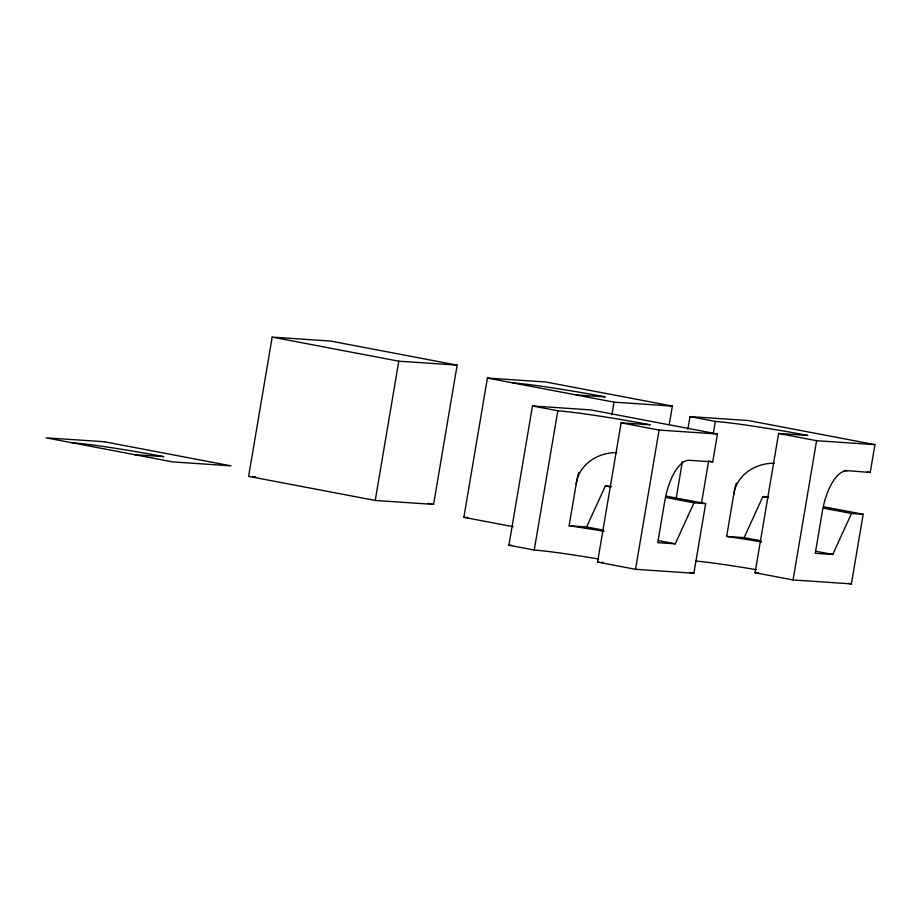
<?xml version="1.0" encoding="UTF-8"?>
<svg xmlns="http://www.w3.org/2000/svg" width="921" height="921" viewBox="0 0 921 921"><rect width="100%" height="100%" fill="white"/><g stroke="black" fill="none" stroke-linecap="round" stroke-linejoin="round"><path stroke-width="1.38" d="M272.179 337.109L248.624 476.364L375.238 500.46L433.584 504.397L457.138 365.13L330.524 341.046L272.179 337.109L398.793 361.193L457.138 365.13M375.238 500.46L398.793 361.193M513.101 526.685L463.862 517.314L487.416 378.059L545.762 381.996L672.376 406.092L669.279 424.374M598.581 559.012A70.687 3.212 9.6 0 0 534.249 550.044L508.922 545.232L532.476 405.965L590.822 409.914L717.436 433.998L712.716 461.847L689.38 460.281A42.412 17.441 -79.2 0 0 664.812 500.874L657.744 542.653L675.254 543.827L693.985 502.843L705.659 503.626L693.881 573.265L635.536 569.316L597.556 562.098L621.111 422.831L650.272 424.8A70.687 3.212 9.6 0 0 557.804 410.789L532.476 405.965M534.249 550.044L557.804 410.789M604.153 531.313A70.687 3.212 9.6 0 0 569.12 525.787L576.189 484.009C578.653 464.541 598.017 452.223 616.633 452.648M611.889 414.807L614.031 402.155L672.376 406.092M635.536 569.316L659.091 430.061L717.436 433.998M676.198 498.192L682.38 461.617M687.86 429.267L690.002 416.603L748.336 420.54L874.95 444.636L870.241 472.485L844.131 470.389M701.445 503.488L708.594 461.214M713.222 433.86L715.318 421.427L690.002 416.603M761.679 541.939A70.687 3.212 9.6 0 0 726.646 536.425L733.703 494.646C736.167 475.178 755.531 462.86 774.158 463.286M824.399 506.884L863.173 514.263L851.395 583.891L793.05 579.954L755.07 572.724L778.625 433.469L807.798 435.437A70.687 3.212 9.6 0 0 715.318 421.427M793.05 579.954L816.605 440.699L874.95 444.636M569.12 525.787L586.619 526.973L605.362 485.977L611.187 486.369M726.646 536.425L744.145 537.599L762.876 496.615L768.713 497.006M846.906 470.907A42.412 17.441 -79.2 0 0 822.338 511.512L815.269 553.291L832.768 554.465L851.511 513.481L863.173 514.263M576.051 394.925L605.224 396.893A70.687 3.212 9.6 0 0 512.744 382.883M134.673 454.686L163.846 456.655A70.687 3.212 9.6 0 0 71.378 442.633M252.895 476.652L255.739 476.848M463.862 517.314L468.133 517.602M508.922 545.232L511.754 545.416M597.556 562.098L599.375 562.213M601.194 562.34L603.025 562.466M755.07 572.724L758.72 572.977M487.416 378.059L614.031 402.155M778.625 433.469L816.605 440.699M621.111 422.831L659.091 430.061M867.467 471.966L870.241 472.485M708.56 461.064L712.716 461.847M762.876 496.615L768.413 497.674M823.811 508.208L851.511 513.481M666.873 496.258L705.659 503.626M605.362 485.977L610.899 487.036M666.286 497.57L693.985 502.843M744.145 537.599L760.758 540.765M816.156 551.311L832.768 554.465M586.619 526.973L603.243 530.128M658.63 540.673L675.254 543.827M427.954 503.327L433.584 504.397M848.586 583.361L851.395 583.891M689.656 572.459L693.881 573.265M576.189 484.009A42.412 17.441 -79.2 0 1 578.802 472.554M695.746 561.004A70.687 3.212 9.6 0 1 756.095 569.65M733.703 494.646A42.412 17.441 -79.2 0 1 736.328 483.191M104.395 441.758L46.05 437.82L172.664 461.905L230.998 465.842L104.395 441.758"/></g></svg>
